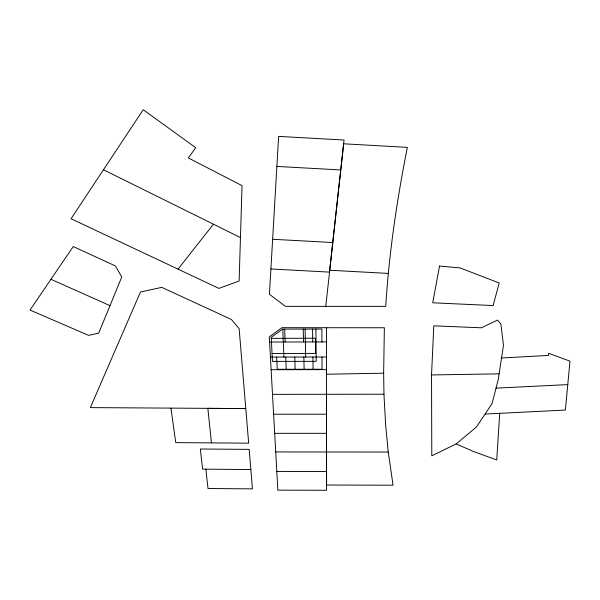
<?xml version="1.0" encoding="UTF-8"?>
<svg xmlns="http://www.w3.org/2000/svg" width="600" height="600" viewBox="0 0 600 600"><rect width="100%" height="100%" fill="white"/><g stroke="black" fill="none" stroke-linecap="round" stroke-linejoin="round"><path stroke-width="0.9" d="M326.535 433.335L326.498 327.72L281.97 327.683L269.28 336.855L277.853 490.147L326.587 490.275L326.535 433.335L274.688 433.327M431.535 374.94L433.793 325.837L481.447 327.803L497.565 320.062L500.88 323.985L503.467 345.375L498.33 379.17L492.037 403.635L476.4 427.043L456.143 443.925L431.79 455.835L431.535 374.94L499.005 373.86M325.77 306.368L344.032 140.032L278.625 136.387L269.43 294.3L285.48 306.375L385.732 306.368C389.025 252.938 396.952 199.853 407.37 147.368L343.642 143.797L329.7 270.24L388.388 273.42M499.702 413.332L496.732 459.945L474.3 451.83L456.143 443.925M485.13 414.06L565.357 410.062L570 361.155L548.648 353.31L548.475 355.433L501.6 357.983M110.01 305.655L121.755 277.02L115.448 265.972L73.26 246.532L30 310.058L88.597 335.362L98.663 333.21L110.01 305.655L50.94 279.293M103.455 169.762L71.055 218.745L218.895 288.39L239.13 281.017L242.04 185.655L188.34 157.942L195.705 147.697L143.22 109.725L103.455 169.762L240.45 237.577M178.035 269.153L213.428 224.205M496.065 388.14L567.877 384.6M326.498 327.72L384.353 327.75L383.647 373.192L326.528 374.228L326.513 369.615L271.103 369.728M271.267 338.347L315.487 338.25L315.645 353.423L272.048 353.498M269.565 342.038L326.505 341.918M270.405 357.082L326.505 356.993M272.49 394.35L383.955 394.222L385.673 425.528L388.237 452.055L393.053 485.213L326.565 485.025L326.52 394.29M273.608 414.232L326.535 414.202M275.715 451.935L388.237 452.055M276.825 471.428L326.572 471.518M211.455 442.882L207.855 408.338L245.775 408.585L90.338 407.61L140.453 292.05L161.745 287.347L231.413 319.478L239.145 328.725L248.663 443.168L175.762 442.62L170.917 408.112M250.83 469.545L202.62 469.147L200.333 449.002L249.18 449.377L252.442 488.88L208.02 488.505L205.845 469.178M270.885 268.98L329.528 272.115M276.877 166.425L340.755 169.95M272.61 239.28L332.767 242.528M276.675 357.075L277.252 369.3L322.058 369.248L322.005 357M282.788 329.13L283.92 357.053M284.647 329.123L285.142 342M285.728 357.06L286.2 369.285M294.788 357.045L295.155 369.278M303.248 329.077L303.532 341.962M303.855 357.03L304.118 369.27M305.115 329.07L305.67 357M383.647 373.192L383.955 394.222M312.562 329.055L312.728 341.94M312.93 357.015L313.087 369.255M315.877 329.048L316.2 361.343L272.452 361.403L271.215 337.335L282.6 329.13L321.877 329.032L321.938 341.925M439.53 266.04L432.713 302.798L493.125 305.55L499.2 283.013L460.162 267.938L439.53 266.04"/></g></svg>
